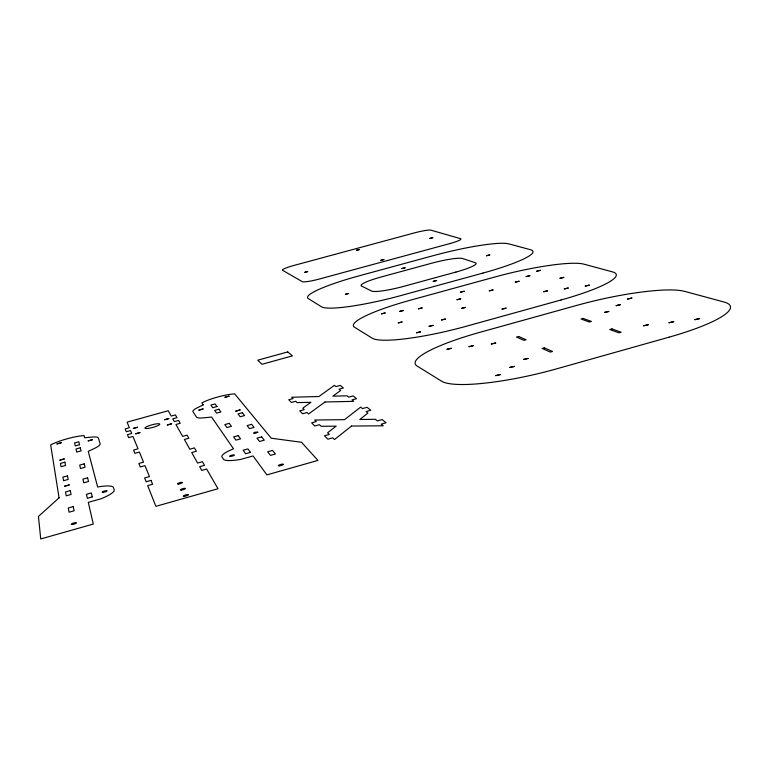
<?xml version="1.0" encoding="UTF-8"?>
<svg xmlns="http://www.w3.org/2000/svg" width="769" height="769" viewBox="0 0 769 769"><rect width="100%" height="100%" fill="white"/><g stroke="black" fill="none" stroke-linecap="round" stroke-linejoin="round"><path stroke-width="1.15" d="M240.101 409.935L235.814 411.136L240.101 409.935M229.104 396.141L225 397.275L229.104 396.141M203.074 408.964L198.902 410.117L203.074 408.964M699.579 318.587L694.84 319.664L699.579 318.587M171.66 423.767L167.392 424.959L171.66 423.767M673.692 321.682L669.001 322.749L673.692 321.682M168.805 418.567L164.604 419.739L168.805 418.567M648.267 324.729L643.634 325.777L648.267 324.729M139.91 432.601L135.623 433.793L139.91 432.601M137.574 427.247L133.354 428.42L137.574 427.247M631.849 298.036L627.581 299.016L631.849 298.036M620.458 304.668L616.152 305.658L620.458 304.668M608.827 311.445L604.482 312.435L608.827 311.445M92.415 439.705L88.175 440.887L92.415 439.705M69.239 484.931L64.529 486.248L69.239 484.931M64.279 458.92L59.895 460.141L64.279 458.92M589.256 285.136L585.286 286.058L589.256 285.136M61.174 442.742L56.983 443.905L61.174 442.742M568.233 288.01L564.302 288.913L568.233 288.01M528.12 358.431L523.478 359.479L528.12 358.431M563.773 277.407L559.986 278.282L563.773 277.407M514.423 366.4L509.741 367.457L514.423 366.4M500.417 374.551L495.678 375.628L500.417 374.551M547.528 290.836L543.635 291.73L547.528 290.836M540.386 270.313L536.762 271.159L540.386 270.313M495.697 342.993L491.353 343.983L495.697 342.993M529.831 275.735L526.169 276.58L529.831 275.735M506.04 308.167L502.07 309.08L506.04 308.167M519.075 281.243L515.393 282.108L519.075 281.243M473.31 345.675L469.003 346.656L473.31 345.675M492.987 289.961L489.276 290.817L492.987 289.961M451.288 348.309L447.029 349.289L451.288 348.309M465.495 307.408L461.669 308.292L465.495 307.408M460.689 298.853L456.988 299.708L460.689 298.853M445.405 319.058L441.512 319.952L445.405 319.058M464.168 291.268L460.535 292.114L464.168 291.268M489.728 254.962L486.45 255.731L489.728 254.962M433.062 325.393L429.131 326.296L433.062 325.393M420.48 331.852L416.51 332.766L420.48 331.852M422.075 307.946L418.384 308.802L422.075 307.946M402.052 322.009L398.265 322.884L402.052 322.009M436.619 280.541L433.216 281.339L436.619 280.541M403.485 310.484L399.832 311.339L403.485 310.484M385.163 312.983L381.539 313.829L385.163 312.983M257.798 432.197C251.992 435.408 252.424 431.457 257.798 432.197M405.071 267.785L401.947 268.573L405.071 267.785M432.784 237.698L429.938 238.419L432.784 237.698M348.636 293.47L345.387 294.296L348.636 293.47M383.856 259.547L380.895 260.297L383.856 259.547M59.069 497.841L38.45 516.422L40.728 538.954L93.289 524.064L88.291 502.368L100.787 498.85A27.79 5.604 -15.8 0 0 114.139 489.69L113.543 487.738A27.626 5.537 -15.8 0 0 97.653 486.998L88.252 451.393L94.462 448.404A22.964 4.076 -15.6 0 0 100.133 443.809L98.355 438.013A22.57 3.941 -15.6 0 0 91.251 437.119L84.648 437.782L84.081 435.61A21.811 3.758 -15.6 0 0 50.667 444.886L59.069 497.841M359.248 249.569L356.48 250.271L359.248 249.569M307.667 271.582L304.793 272.313L307.667 271.582M351.548 426.036L334.477 439.541L332.737 437.821L327.873 439.195L324.489 435.792L329.305 434.437L327.623 432.764L336.14 426.151L321.058 426.266L319.452 424.68L314.771 425.997L311.656 422.854L316.29 421.547L314.732 420.009L344.502 419.663L360.68 407.118L362.459 408.589L367.063 407.301L370.716 410.271L366.073 411.578L367.899 413.097L359.825 419.49L375.387 419.307L377.319 420.903L382.097 419.557L386.057 422.787L381.222 424.142L383.212 425.795L351.548 426.036M324.951 401.995L308.629 413.972L307.148 412.511L302.64 413.77L299.756 410.857L304.216 409.608L302.775 408.185L310.916 402.312L297.151 402.62L295.777 401.255L291.432 402.466L288.75 399.765L293.056 398.563L291.711 397.237L318.904 396.535L334.409 385.346L335.947 386.605L340.215 385.413L343.358 387.98L339.042 389.181L340.619 390.489L332.871 396.17L347.04 395.804L348.684 397.169L353.115 395.929L356.499 398.688L352.029 399.938L353.721 401.341L324.951 401.995M203.218 404.869L197.671 407.57A22.224 3.893 -14.9 0 0 192.99 411.713L196.393 417.019A22.609 4.028 -14.8 0 0 204.448 417.769L211.6 417.038L233.516 448.827A27.136 5.47 -14.8 0 0 222.126 457.199L223.27 458.978A27.29 5.527 -14.8 0 0 240.803 459.391L253.059 455.94L266.901 474.877L317.953 460.42L301.544 442.281L271.255 438.224L234.651 393.834A21.445 3.72 -14.8 0 0 201.882 402.927L203.218 404.869M92.27 496.918L87.358 498.302L86.436 494.313L91.3 492.948L92.27 496.918M151.022 480.375L146.139 481.75L144.63 477.943L149.465 476.588L144.966 465.658L140.275 466.975L138.881 463.467L143.524 462.159L139.372 452.057L134.854 453.316L133.566 450.067L138.036 448.817L132.95 436.436L128.634 437.628L127.452 434.668L131.73 433.476L130.538 430.573L126.299 431.745L125.164 428.881L129.365 427.718L127.077 422.152L168.228 410.742L171.237 416.087L175.409 414.924L176.985 417.663L172.775 418.826L174.342 421.623L178.591 420.441L180.225 423.267L175.938 424.469L182.618 436.369L187.069 435.129L188.857 438.224L184.368 439.483L189.818 449.192L194.432 447.894L196.364 451.249L191.712 452.557L197.604 463.044L202.401 461.698L204.496 465.322L199.642 466.687L201.738 470.407L206.63 469.023L218.002 488.738L155.886 506.329L147.677 485.633L152.608 484.249L151.022 480.375M250.454 452.383L245.638 453.739L243.139 450.24L247.906 448.904L250.454 452.383M668.972 337.197L557.016 368.736A94.395 17.841 -13.1 0 1 441.541 381.174L417.125 366.044A89.108 15.966 -13.3 0 1 479.645 332.391L577.509 305.197A88.204 15.476 -12.7 0 1 684.429 291.316L723.956 301.996A94.481 17.447 -12.5 0 1 668.972 337.197M73.286 506.579L68.306 507.982L69.056 512.202L74.093 510.779L73.286 506.579M272.553 450.423L267.699 451.797L270.505 455.383L275.408 453.998L272.553 450.423M67.509 475.848L62.914 477.126L63.548 480.721L68.191 479.423L67.509 475.848M251.617 424.344L247.128 425.603L249.512 428.66L254.049 427.391L251.617 424.344M544.327 347.838L542.135 348.453L550.287 352.087L552.507 351.462L544.327 347.838M611.97 328.901L609.798 329.507L618.92 332.833L621.121 332.218L611.97 328.901M87.618 477.828L82.937 479.135L83.792 482.817L88.512 481.5L87.618 477.828M238.207 435.629L233.622 436.917L235.929 440.147L240.562 438.849L238.207 435.629M70.325 490.593L65.538 491.939L66.23 495.832L71.065 494.477L70.325 490.593M261.643 436.888L256.971 438.205L259.557 441.512L264.276 440.185L261.643 436.888M79.553 444.742L75.285 445.924L74.593 442.925L78.823 441.752L79.553 444.742M216.945 406.551L212.753 407.714L210.869 405.08L215.022 403.927L216.945 406.551M80.293 447.779L75.996 448.981L76.708 452.085L81.053 450.874L80.293 447.779M218.905 409.223L214.676 410.406L216.627 413.136L220.895 411.953L218.905 409.223M64.904 462.179L60.472 463.409L61.068 466.745L65.538 465.495L64.904 462.179M242.322 412.713L237.986 413.924L240.207 416.76L244.58 415.539L242.322 412.713M518.633 336.466L516.537 337.053L523.929 340.35L526.054 339.754L518.633 336.466M583.113 318.414L581.037 318.991L589.314 322.019L591.419 321.432L583.113 318.414M84.206 463.851L79.707 465.101L80.495 468.513L85.042 467.244L84.206 463.851M229.229 423.354L224.808 424.584L226.951 427.583L231.411 426.334L229.229 423.354M561.014 299.987L466.475 326.2A79.457 12.765 -13.6 0 1 372.206 338.197L354.663 327.325A75.698 11.612 -13.7 0 1 410.857 300.064L495.226 276.907A74.814 11.314 -13.3 0 1 583.796 264.132L612.364 271.841A79.351 12.554 -13.2 0 1 561.014 299.987M287.741 351.923L257.74 360.2L261.941 364.295L292.412 355.884L287.741 351.923M455.902 272.072L403.744 286.337A27.809 3.845 -13.9 0 1 371.571 291.028L361.536 286.058A26.646 3.585 -13.9 0 1 381.722 276.83L431.572 263.248A26.598 3.557 -13.7 0 1 462.534 258.509L475.367 262.729A27.348 3.758 -13.7 0 1 455.902 272.072M482.932 273.082L401.13 295.498A68.652 9.584 -13.9 0 1 321.577 306.821L308.359 298.622A65.846 8.824 -14 0 1 359.229 275.802L433.37 255.635A65.019 8.622 -13.7 0 1 508.857 243.879L530.466 249.714A68.499 9.459 -13.6 0 1 482.932 273.082M449.73 243.619L319.395 279.012A15.284 1.913 -14.2 0 1 302.313 281.665L282.531 270.255A14.294 1.673 -14.3 0 1 294.085 265.401L414.491 232.872A14.15 1.634 -13.8 0 1 430.89 230.162L460.631 238.698A15.149 1.874 -13.7 0 1 449.73 243.619M147.571 428.458A7.709 1.365 -15.2 0 0 159.702 424.44A7.709 1.365 -15.2 0 0 149.84 425.459A7.709 1.365 -15.2 0 0 147.571 428.458M279.464 465.803A2.634 0.558 -14.7 0 0 283.511 464.389A2.634 0.558 -14.7 0 0 279.954 464.678A2.634 0.558 -14.7 0 0 279.464 465.803M181.273 490.064A2.634 0.558 -15.3 0 0 185.396 488.642A2.634 0.558 -15.3 0 0 181.993 488.892A2.634 0.558 -15.3 0 0 181.273 490.064M178.379 484.018A2.595 0.538 -15.3 0 0 182.436 482.624A2.595 0.538 -15.3 0 0 179.09 482.884A2.595 0.538 -15.3 0 0 178.379 484.018M184.272 496.303A2.682 0.577 -15.3 0 0 188.453 494.851A2.682 0.577 -15.3 0 0 184.983 495.101A2.682 0.577 -15.3 0 0 184.272 496.303M230.469 456.459A2.499 0.509 -14.9 0 0 234.353 455.133A2.499 0.509 -14.9 0 0 231.046 455.421A2.499 0.509 -14.9 0 0 230.469 456.459M72.68 524.4A2.692 0.567 -16 0 0 76.467 522.814A2.692 0.567 -16 0 0 72.488 523.42A2.692 0.567 -16 0 0 72.68 524.4M102.959 492.343A2.538 0.509 -15.7 0 0 106.987 490.978A2.538 0.509 -15.7 0 0 103.825 491.218A2.538 0.509 -15.7 0 0 102.959 492.343"/></g></svg>
